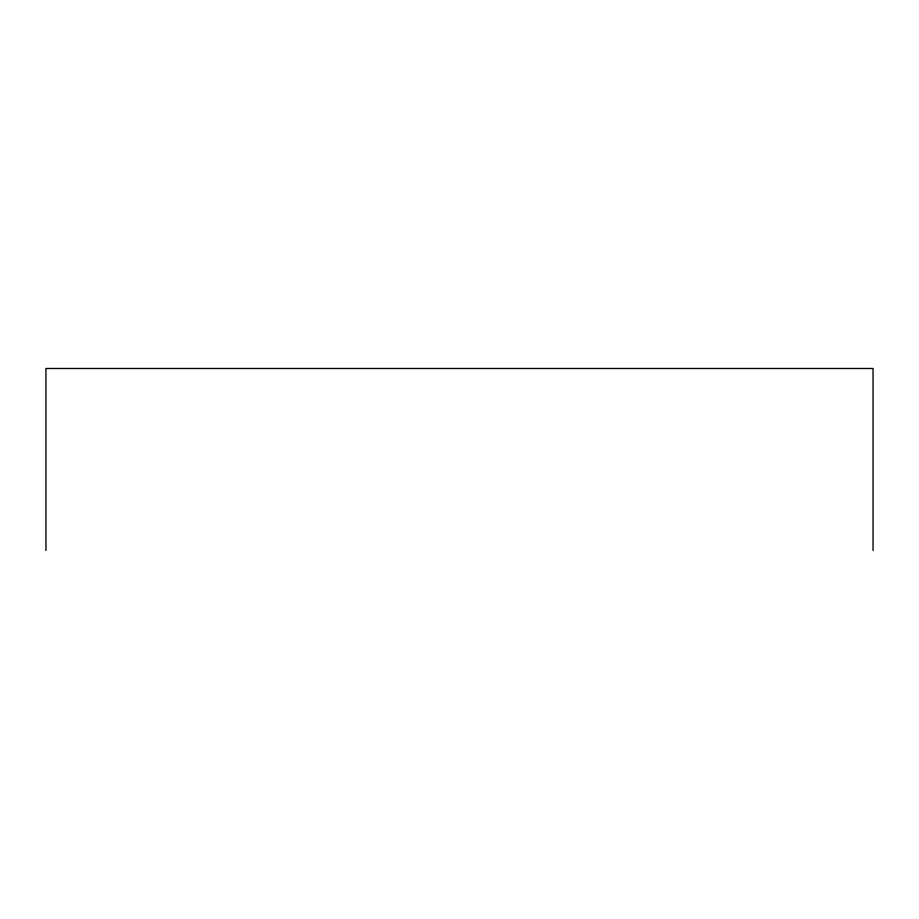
<?xml version="1.0" encoding="UTF-8"?>
<svg xmlns="http://www.w3.org/2000/svg" width="919" height="919" viewBox="0 0 919 919"><rect width="100%" height="100%" fill="white"/><g stroke="black" fill="none" stroke-linecap="round" stroke-linejoin="round"><path stroke-width="1.38" d="M873.05 550.515L873.05 368.485L45.95 368.485L45.95 550.515"/></g></svg>
